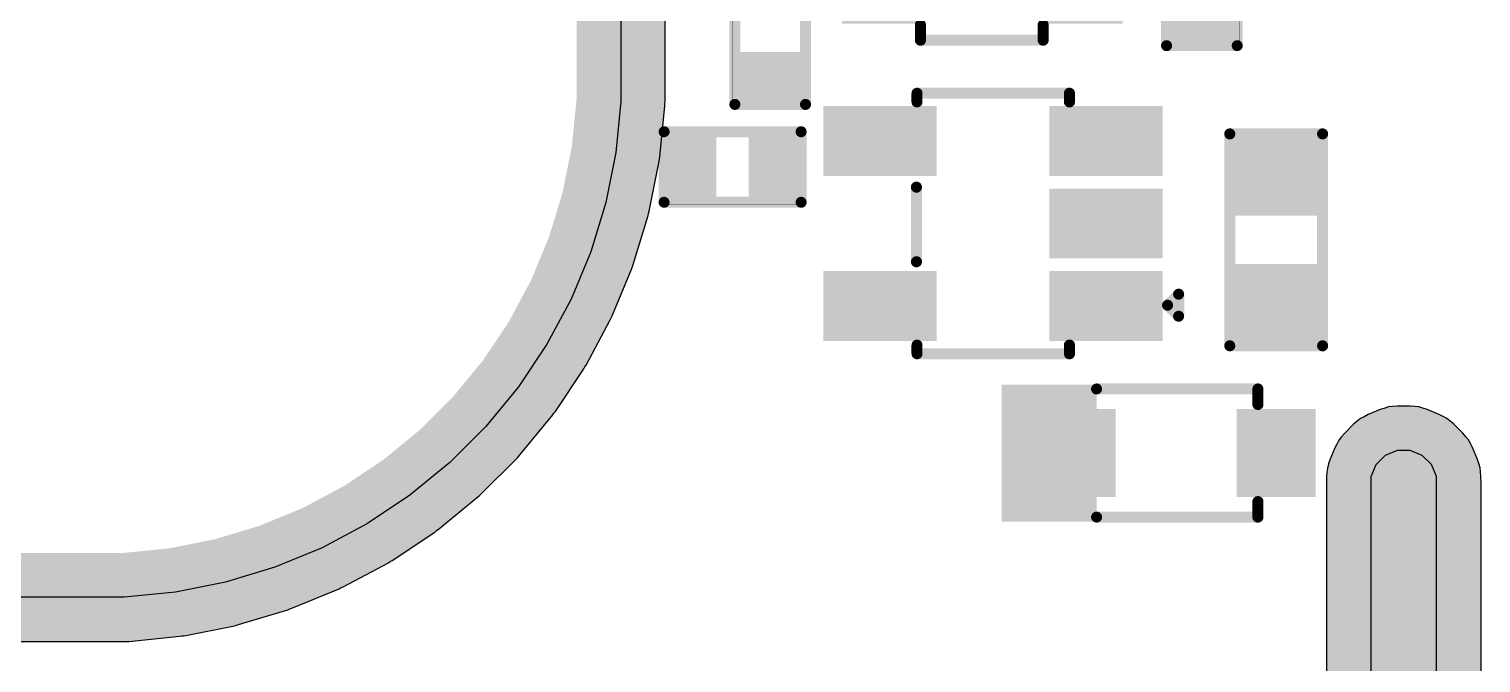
# Model space of a CAD drawing. Header units: inches. Extents: x -5 to 5450, y -4 to 5452.
# Drawn here: x 68.78 to 85.47, y 7.99 to 15.29 of the extents above; entities that cross this region are included whole.
import ezdxf

# ---------------------------------------------------------------- set-up
doc = ezdxf.new("R2010")
doc.units = ezdxf.units.IN
for name, color, linetype in [('Board_outline', 216, 'Continuous'), ('Dimensions', 6, 'Continuous'), ('Ground', 76, 'Continuous'), ('Multi-Layer', 9, 'Continuous'), ('Power', 16, 'Continuous'), ('Top Layer', 1, 'Continuous'), ('Top Overlay', 2, 'Continuous'), ('Top Paste', 8, 'Continuous'), ('Top Solder', 216, 'Continuous')]:
    doc.layers.add(name, color=color, linetype=linetype)

# ---------------------------------------------------------------- blocks, each defined once
blk = doc.blocks.new('SOT_23_5_18')
at = {"layer": 'Top Layer'}
for points in [[(-1.85, 1.25), (-0.75, 1.25), (-0.75, 0.65), (-1.85, 0.65)], [(0.75, 1.25), (1.85, 1.25), (1.85, 0.65), (0.75, 0.65)], [(-1.85, 0.3), (-0.75, 0.3), (-0.75, -0.3), (-1.85, -0.3)], [(-1.85, -0.65), (-0.75, -0.65), (-0.75, -1.25), (-1.85, -1.25)], [(0.75, -0.65), (1.85, -0.65), (1.85, -1.25), (0.75, -1.25)]]:
    blk.add_hatch(color=1, dxfattribs=at).paths.add_polyline_path(points)
at = {"layer": 'Top Paste'}
for points in [[(-1.85, 1.25), (-0.75, 1.25), (-0.75, 0.65), (-1.85, 0.65)], [(0.75, 1.25), (1.85, 1.25), (1.85, 0.65), (0.75, 0.65)], [(-1.85, 0.3), (-0.75, 0.3), (-0.75, -0.3), (-1.85, -0.3)], [(-1.85, -0.65), (-0.75, -0.65), (-0.75, -1.25), (-1.85, -1.25)], [(0.75, -0.65), (1.85, -0.65), (1.85, -1.25), (0.75, -1.25)]]:
    blk.add_hatch(color=8, dxfattribs=at).paths.add_polyline_path(points)
at = {"layer": 'Top Solder'}
for points in [[(-1.952, 1.352), (-0.648, 1.352), (-0.648, 0.548), (-1.952, 0.548)], [(0.648, 1.352), (1.952, 1.352), (1.952, 0.548), (0.648, 0.548)], [(-1.952, 0.402), (-0.648, 0.402), (-0.648, -0.402), (-1.952, -0.402)], [(-1.952, -0.548), (-0.648, -0.548), (-0.648, -1.352), (-1.952, -1.352)], [(0.648, -0.548), (1.952, -0.548), (1.952, -1.352), (0.648, -1.352)]]:
    blk.add_hatch(color=216, dxfattribs=at).paths.add_polyline_path(points)
at = {"layer": 'Top Overlay'}
for points in [[(-0.879, 1.499, 0.127, 0.127, 0), (-0.879, 1.399, 0.127, 0.127, 0)], [(0.874, 1.499, 0.127, 0.127, 0), (-0.879, 1.499, 0.127, 0.127, 0)], [(0.874, 1.499, 0.127, 0.127, 0), (0.874, 1.399, 0.127, 0.127, 0)], [(-2.134, 1.067, 0.127, 0.127, 0), (-2.134, 0.813, 0.127, 0.127, 0)], [(-2.007, 0.94, 0.127, 0.127, 0), (-2.134, 1.067, 0.127, 0.127, 0)], [(-2.007, 0.94, 0.127, 0.127, 0), (-2.134, 0.813, 0.127, 0.127, 0)], [(0.88, 0.44, 0.127, 0.127, 0), (0.88, -0.418, 0.127, 0.127, 0)], [(-0.879, -1.399, 0.127, 0.127, 0), (-0.879, -1.499, 0.127, 0.127, 0)], [(0.874, -1.499, 0.127, 0.127, 0), (-0.879, -1.499, 0.127, 0.127, 0)], [(0.874, -1.399, 0.127, 0.127, 0), (0.874, -1.499, 0.127, 0.127, 0)]]:
    blk.add_lwpolyline(points, format="xyseb", dxfattribs=at)
for points in [[(-0.911, 1.499, 0.0635, 0.0635, 1), (-0.847, 1.499, 0.0635, 0.0635, 1)], [(-0.911, 1.499, 0.0635, 0.0635, 1), (-0.847, 1.499, 0.0635, 0.0635, 1)], [(0.842, 1.499, 0.0635, 0.0635, 1), (0.905, 1.499, 0.0635, 0.0635, 1)], [(0.842, 1.499, 0.0635, 0.0635, 1), (0.905, 1.499, 0.0635, 0.0635, 1)], [(-0.911, 1.399, 0.0635, 0.0635, 1), (-0.847, 1.399, 0.0635, 0.0635, 1)], [(0.842, 1.399, 0.0635, 0.0635, 1), (0.905, 1.399, 0.0635, 0.0635, 1)], [(-2.165, 1.067, 0.0635, 0.0635, 1), (-2.102, 1.067, 0.0635, 0.0635, 1)], [(-2.165, 1.067, 0.0635, 0.0635, 1), (-2.102, 1.067, 0.0635, 0.0635, 1)], [(-2.038, 0.94, 0.0635, 0.0635, 1), (-1.975, 0.94, 0.0635, 0.0635, 1)], [(-2.038, 0.94, 0.0635, 0.0635, 1), (-1.975, 0.94, 0.0635, 0.0635, 1)], [(-2.165, 0.813, 0.0635, 0.0635, 1), (-2.102, 0.813, 0.0635, 0.0635, 1)], [(-2.165, 0.813, 0.0635, 0.0635, 1), (-2.102, 0.813, 0.0635, 0.0635, 1)], [(0.848, 0.44, 0.0635, 0.0635, 1), (0.912, 0.44, 0.0635, 0.0635, 1)], [(0.848, -0.418, 0.0635, 0.0635, 1), (0.912, -0.418, 0.0635, 0.0635, 1)], [(-0.911, -1.399, 0.0635, 0.0635, 1), (-0.847, -1.399, 0.0635, 0.0635, 1)], [(-0.911, -1.499, 0.0635, 0.0635, 1), (-0.847, -1.499, 0.0635, 0.0635, 1)], [(-0.911, -1.499, 0.0635, 0.0635, 1), (-0.847, -1.499, 0.0635, 0.0635, 1)], [(0.842, -1.399, 0.0635, 0.0635, 1), (0.905, -1.399, 0.0635, 0.0635, 1)], [(0.842, -1.499, 0.0635, 0.0635, 1), (0.905, -1.499, 0.0635, 0.0635, 1)], [(0.842, -1.499, 0.0635, 0.0635, 1), (0.905, -1.499, 0.0635, 0.0635, 1)]]:
    blk.add_lwpolyline(points, format="xyseb", close=True, dxfattribs=at)
blk = doc.blocks.new('R___0402_53')
at = {"layer": 'Top Layer'}
for points in [[(-0.699, -0.318), (-0.699, 0.318), (-0.241, 0.318), (-0.241, -0.318)], [(0.241, -0.318), (0.241, 0.318), (0.699, 0.318), (0.699, -0.318)]]:
    blk.add_hatch(color=1, dxfattribs=at).paths.add_polyline_path(points)
at = {"layer": 'Top Paste'}
for points in [[(-0.699, -0.318), (-0.699, 0.318), (-0.241, 0.318), (-0.241, -0.318)], [(0.241, -0.318), (0.241, 0.318), (0.699, 0.318), (0.699, -0.318)]]:
    blk.add_hatch(color=8, dxfattribs=at).paths.add_polyline_path(points)
at = {"layer": 'Top Solder'}
for points in [[(-0.754, -0.373), (-0.754, 0.373), (-0.186, 0.373), (-0.186, -0.373)], [(0.186, -0.373), (0.186, 0.373), (0.754, 0.373), (0.754, -0.373)]]:
    blk.add_hatch(color=216, dxfattribs=at).paths.add_polyline_path(points)
at = {"layer": 'Top Overlay'}
for points in [[(-0.787, 0.406, 0.127, 0.127, 0), (0.787, 0.406, 0.127, 0.127, 0)], [(-0.787, -0.406, 0.127, 0.127, 0), (-0.787, 0.406, 0.127, 0.127, 0)], [(0.787, -0.406, 0.127, 0.127, 0), (0.787, 0.406, 0.127, 0.127, 0)], [(-0.787, -0.406, 0.127, 0.127, 0), (0.787, -0.406, 0.127, 0.127, 0)], [(-0.813, -0.432, 0.00323, 0.00323, 0), (0.813, -0.432, 0.00323, 0.00323, 0)]]:
    blk.add_lwpolyline(points, format="xyseb", dxfattribs=at)
for points in [[(-0.819, 0.406, 0.0635, 0.0635, 1), (-0.756, 0.406, 0.0635, 0.0635, 1)], [(-0.819, 0.406, 0.0635, 0.0635, 1), (-0.756, 0.406, 0.0635, 0.0635, 1)], [(0.756, 0.406, 0.0635, 0.0635, 1), (0.819, 0.406, 0.0635, 0.0635, 1)], [(0.756, 0.406, 0.0635, 0.0635, 1), (0.819, 0.406, 0.0635, 0.0635, 1)], [(-0.819, -0.406, 0.0635, 0.0635, 1), (-0.756, -0.406, 0.0635, 0.0635, 1)], [(-0.819, -0.406, 0.0635, 0.0635, 1), (-0.756, -0.406, 0.0635, 0.0635, 1)], [(-0.814, -0.432, 0.00161, 0.00161, 1), (-0.812, -0.432, 0.00161, 0.00161, 1)], [(0.756, -0.406, 0.0635, 0.0635, 1), (0.819, -0.406, 0.0635, 0.0635, 1)], [(0.756, -0.406, 0.0635, 0.0635, 1), (0.819, -0.406, 0.0635, 0.0635, 1)], [(0.812, -0.432, 0.00161, 0.00161, 1), (0.814, -0.432, 0.00161, 0.00161, 1)]]:
    blk.add_lwpolyline(points, format="xyseb", close=True, dxfattribs=at)
blk = doc.blocks.new('R___0402_59')
at = {"layer": 'Top Layer'}
for points in [[(-0.699, -0.318), (-0.699, 0.318), (-0.241, 0.318), (-0.241, -0.318)], [(0.241, -0.318), (0.241, 0.318), (0.699, 0.318), (0.699, -0.318)]]:
    blk.add_hatch(color=1, dxfattribs=at).paths.add_polyline_path(points)
at = {"layer": 'Top Paste'}
for points in [[(-0.699, -0.318), (-0.699, 0.318), (-0.241, 0.318), (-0.241, -0.318)], [(0.241, -0.318), (0.241, 0.318), (0.699, 0.318), (0.699, -0.318)]]:
    blk.add_hatch(color=8, dxfattribs=at).paths.add_polyline_path(points)
at = {"layer": 'Top Solder'}
for points in [[(-0.754, -0.373), (-0.754, 0.373), (-0.186, 0.373), (-0.186, -0.373)], [(0.186, -0.373), (0.186, 0.373), (0.754, 0.373), (0.754, -0.373)]]:
    blk.add_hatch(color=216, dxfattribs=at).paths.add_polyline_path(points)
at = {"layer": 'Top Overlay'}
for points in [[(-0.787, 0.406, 0.127, 0.127, 0), (0.787, 0.406, 0.127, 0.127, 0)], [(-0.787, 0.406, 0.127, 0.127, 0), (-0.787, -0.406, 0.127, 0.127, 0)], [(0.787, 0.406, 0.127, 0.127, 0), (0.787, -0.406, 0.127, 0.127, 0)], [(-0.787, -0.406, 0.127, 0.127, 0), (0.787, -0.406, 0.127, 0.127, 0)], [(-0.813, -0.432, 0.00323, 0.00323, 0), (0.813, -0.432, 0.00323, 0.00323, 0)]]:
    blk.add_lwpolyline(points, format="xyseb", dxfattribs=at)
for points in [[(-0.819, 0.406, 0.0635, 0.0635, 1), (-0.756, 0.406, 0.0635, 0.0635, 1)], [(-0.819, 0.406, 0.0635, 0.0635, 1), (-0.756, 0.406, 0.0635, 0.0635, 1)], [(0.756, 0.406, 0.0635, 0.0635, 1), (0.819, 0.406, 0.0635, 0.0635, 1)], [(0.756, 0.406, 0.0635, 0.0635, 1), (0.819, 0.406, 0.0635, 0.0635, 1)], [(-0.819, -0.406, 0.0635, 0.0635, 1), (-0.756, -0.406, 0.0635, 0.0635, 1)], [(-0.819, -0.406, 0.0635, 0.0635, 1), (-0.756, -0.406, 0.0635, 0.0635, 1)], [(-0.814, -0.432, 0.00161, 0.00161, 1), (-0.812, -0.432, 0.00161, 0.00161, 1)], [(0.756, -0.406, 0.0635, 0.0635, 1), (0.819, -0.406, 0.0635, 0.0635, 1)], [(0.756, -0.406, 0.0635, 0.0635, 1), (0.819, -0.406, 0.0635, 0.0635, 1)], [(0.812, -0.432, 0.00161, 0.00161, 1), (0.814, -0.432, 0.00161, 0.00161, 1)]]:
    blk.add_lwpolyline(points, format="xyseb", close=True, dxfattribs=at)
blk = doc.blocks.new('R___0603_60')
at = {"layer": 'Top Layer'}
for points in [[(-0.381, 0.4445), (-0.381, -0.4445), (-1.143, -0.4445), (-1.143, 0.4445)], [(1.143, 0.4445), (1.143, -0.4445), (0.381, -0.4445), (0.381, 0.4445)]]:
    blk.add_hatch(color=1, dxfattribs=at).paths.add_polyline_path(points)
at = {"layer": 'Top Paste'}
for points in [[(-0.381, 0.4445), (-0.381, -0.4445), (-1.143, -0.4445), (-1.143, 0.4445)], [(1.143, 0.4445), (1.143, -0.4445), (0.381, -0.4445), (0.381, 0.4445)]]:
    blk.add_hatch(color=8, dxfattribs=at).paths.add_polyline_path(points)
at = {"layer": 'Top Solder'}
for points in [[(-0.2794, 0.5461), (-0.2794, -0.5461), (-1.2446, -0.5461), (-1.2446, 0.5461)], [(1.2446, 0.5461), (1.2446, -0.5461), (0.2794, -0.5461), (0.2794, 0.5461)]]:
    blk.add_hatch(color=216, dxfattribs=at).paths.add_polyline_path(points)
at = {"layer": 'Top Overlay'}
for points in [[(-1.2192, -0.5334, 0.127, 0.127, 0), (-1.2192, 0.5334, 0.127, 0.127, 0)], [(1.2192, 0.5334, 0.127, 0.127, 0), (-1.2192, 0.5334, 0.127, 0.127, 0)], [(1.2192, -0.5334, 0.127, 0.127, 0), (1.2192, 0.5334, 0.127, 0.127, 0)], [(1.2192, -0.5334, 0.127, 0.127, 0), (-1.2192, -0.5334, 0.127, 0.127, 0)]]:
    blk.add_lwpolyline(points, format="xyseb", dxfattribs=at)
for points in [[(-1.25095, 0.5334, 0.0635, 0.0635, 1), (-1.18745, 0.5334, 0.0635, 0.0635, 1)], [(-1.25095, 0.5334, 0.0635, 0.0635, 1), (-1.18745, 0.5334, 0.0635, 0.0635, 1)], [(1.18745, 0.5334, 0.0635, 0.0635, 1), (1.25095, 0.5334, 0.0635, 0.0635, 1)], [(1.18745, 0.5334, 0.0635, 0.0635, 1), (1.25095, 0.5334, 0.0635, 0.0635, 1)], [(-1.25095, -0.5334, 0.0635, 0.0635, 1), (-1.18745, -0.5334, 0.0635, 0.0635, 1)], [(-1.25095, -0.5334, 0.0635, 0.0635, 1), (-1.18745, -0.5334, 0.0635, 0.0635, 1)], [(1.18745, -0.5334, 0.0635, 0.0635, 1), (1.25095, -0.5334, 0.0635, 0.0635, 1)], [(1.18745, -0.5334, 0.0635, 0.0635, 1), (1.25095, -0.5334, 0.0635, 0.0635, 1)]]:
    blk.add_lwpolyline(points, format="xyseb", close=True, dxfattribs=at)
blk = doc.blocks.new('R___0402_63')
at = {"layer": 'Top Layer'}
for points in [[(-0.699, -0.318), (-0.699, 0.317), (-0.241, 0.317), (-0.241, -0.318)], [(0.241, -0.318), (0.241, 0.317), (0.699, 0.317), (0.699, -0.318)]]:
    blk.add_hatch(color=1, dxfattribs=at).paths.add_polyline_path(points)
at = {"layer": 'Top Paste'}
for points in [[(-0.699, -0.318), (-0.699, 0.317), (-0.241, 0.317), (-0.241, -0.318)], [(0.241, -0.318), (0.241, 0.317), (0.699, 0.317), (0.699, -0.318)]]:
    blk.add_hatch(color=8, dxfattribs=at).paths.add_polyline_path(points)
at = {"layer": 'Top Solder'}
for points in [[(-0.754, -0.373), (-0.754, 0.373), (-0.186, 0.373), (-0.186, -0.373)], [(0.186, -0.373), (0.186, 0.373), (0.754, 0.373), (0.754, -0.373)]]:
    blk.add_hatch(color=216, dxfattribs=at).paths.add_polyline_path(points)
at = {"layer": 'Top Overlay'}
for points in [[(0.787, 0.406, 0.127, 0.127, 0), (-0.787, 0.406, 0.127, 0.127, 0)], [(-0.787, -0.406, 0.127, 0.127, 0), (-0.787, 0.406, 0.127, 0.127, 0)], [(0.787, -0.406, 0.127, 0.127, 0), (0.787, 0.406, 0.127, 0.127, 0)], [(0.787, -0.406, 0.127, 0.127, 0), (-0.787, -0.406, 0.127, 0.127, 0)], [(0.813, -0.432, 0.00323, 0.00323, 0), (-0.813, -0.432, 0.00323, 0.00323, 0)]]:
    blk.add_lwpolyline(points, format="xyseb", dxfattribs=at)
for points in [[(-0.819, 0.406, 0.0635, 0.0635, 1), (-0.756, 0.406, 0.0635, 0.0635, 1)], [(-0.819, 0.406, 0.0635, 0.0635, 1), (-0.756, 0.406, 0.0635, 0.0635, 1)], [(0.756, 0.406, 0.0635, 0.0635, 1), (0.819, 0.406, 0.0635, 0.0635, 1)], [(0.756, 0.406, 0.0635, 0.0635, 1), (0.819, 0.406, 0.0635, 0.0635, 1)], [(-0.819, -0.406, 0.0635, 0.0635, 1), (-0.756, -0.406, 0.0635, 0.0635, 1)], [(-0.819, -0.406, 0.0635, 0.0635, 1), (-0.756, -0.406, 0.0635, 0.0635, 1)], [(-0.814, -0.432, 0.00161, 0.00161, 1), (-0.812, -0.432, 0.00161, 0.00161, 1)], [(0.756, -0.406, 0.0635, 0.0635, 1), (0.819, -0.406, 0.0635, 0.0635, 1)], [(0.756, -0.406, 0.0635, 0.0635, 1), (0.819, -0.406, 0.0635, 0.0635, 1)], [(0.812, -0.432, 0.00161, 0.00161, 1), (0.814, -0.432, 0.00161, 0.00161, 1)]]:
    blk.add_lwpolyline(points, format="xyseb", close=True, dxfattribs=at)
blk = doc.blocks.new('6_TSOP__99')
at = {"layer": 'Top Layer'}
for points in [[(-0.813, 1.255), (-0.813, 0.747), (-1.512, 0.747), (-1.512, 1.255)], [(1.512, 1.255), (1.512, 0.747), (0.813, 0.747), (0.813, 1.255)], [(-0.813, 0.254), (-0.813, -0.254), (-1.512, -0.254), (-1.512, 0.254)], [(1.512, 0.254), (1.512, -0.254), (0.813, -0.254), (0.813, 0.254)], [(-0.813, -0.747), (-0.813, -1.255), (-1.512, -1.255), (-1.512, -0.747)], [(1.512, -0.747), (1.512, -1.255), (0.813, -1.255), (0.813, -0.747)]]:
    blk.add_hatch(color=1, dxfattribs=at).paths.add_polyline_path(points)
at = {"layer": 'Top Paste'}
for points in [[(-0.813, 1.255), (-0.813, 0.747), (-1.512, 0.747), (-1.512, 1.255)], [(1.512, 1.255), (1.512, 0.747), (0.813, 0.747), (0.813, 1.255)], [(-0.813, 0.254), (-0.813, -0.254), (-1.512, -0.254), (-1.512, 0.254)], [(1.512, 0.254), (1.512, -0.254), (0.813, -0.254), (0.813, 0.254)], [(-0.813, -0.747), (-0.813, -1.255), (-1.512, -1.255), (-1.512, -0.747)], [(1.512, -0.747), (1.512, -1.255), (0.813, -1.255), (0.813, -0.747)]]:
    blk.add_hatch(color=8, dxfattribs=at).paths.add_polyline_path(points)
at = {"layer": 'Top Solder'}
for points in [[(-0.711, 1.357), (-0.711, 0.645), (-1.614, 0.645), (-1.614, 1.357)], [(1.614, 1.357), (1.614, 0.645), (0.711, 0.645), (0.711, 1.357)], [(-0.711, 0.356), (-0.711, -0.356), (-1.614, -0.356), (-1.614, 0.356)], [(1.614, 0.356), (1.614, -0.356), (0.711, -0.356), (0.711, 0.356)], [(-0.711, -0.645), (-0.711, -1.357), (-1.614, -1.357), (-1.614, -0.645)], [(1.614, -0.645), (1.614, -1.357), (0.711, -1.357), (0.711, -0.645)]]:
    blk.add_hatch(color=216, dxfattribs=at).paths.add_polyline_path(points)
at = {"layer": 'Top Overlay'}
for points in [[(0.711, 1.549, 0.127, 0.127, 0), (-0.7, 1.549, 0.127, 0.127, 0)], [(-0.7, 1.549, 0.127, 0.127, 0), (-0.7, 1.372, 0.127, 0.127, 0)], [(0.711, 1.549, 0.127, 0.127, 0), (0.711, 1.372, 0.127, 0.127, 0)], [(-1.803, 1.143, 0.127, 0.127, 0), (-1.803, 0.889, 0.127, 0.127, 0)], [(-1.676, 1.016, 0.127, 0.127, 0), (-1.803, 1.143, 0.127, 0.127, 0)], [(-1.676, 1.016, 0.127, 0.127, 0), (-1.803, 0.889, 0.127, 0.127, 0)], [(-0.7, -1.372, 0.127, 0.127, 0), (-0.7, -1.549, 0.127, 0.127, 0)], [(0.711, -1.372, 0.127, 0.127, 0), (0.711, -1.549, 0.127, 0.127, 0)], [(0.711, -1.549, 0.127, 0.127, 0), (-0.7, -1.549, 0.127, 0.127, 0)]]:
    blk.add_lwpolyline(points, format="xyseb", dxfattribs=at)
for points in [[(-0.731, 1.549, 0.0635, 0.0635, 1), (-0.668, 1.549, 0.0635, 0.0635, 1)], [(-0.731, 1.549, 0.0635, 0.0635, 1), (-0.668, 1.549, 0.0635, 0.0635, 1)], [(0.679, 1.549, 0.0635, 0.0635, 1), (0.743, 1.549, 0.0635, 0.0635, 1)], [(0.679, 1.549, 0.0635, 0.0635, 1), (0.743, 1.549, 0.0635, 0.0635, 1)], [(-0.731, 1.372, 0.0635, 0.0635, 1), (-0.668, 1.372, 0.0635, 0.0635, 1)], [(0.679, 1.372, 0.0635, 0.0635, 1), (0.743, 1.372, 0.0635, 0.0635, 1)], [(-1.835, 1.143, 0.0635, 0.0635, 1), (-1.772, 1.143, 0.0635, 0.0635, 1)], [(-1.835, 1.143, 0.0635, 0.0635, 1), (-1.772, 1.143, 0.0635, 0.0635, 1)], [(-1.708, 1.016, 0.0635, 0.0635, 1), (-1.645, 1.016, 0.0635, 0.0635, 1)], [(-1.708, 1.016, 0.0635, 0.0635, 1), (-1.645, 1.016, 0.0635, 0.0635, 1)], [(-1.835, 0.889, 0.0635, 0.0635, 1), (-1.772, 0.889, 0.0635, 0.0635, 1)], [(-1.835, 0.889, 0.0635, 0.0635, 1), (-1.772, 0.889, 0.0635, 0.0635, 1)], [(-0.731, -1.372, 0.0635, 0.0635, 1), (-0.668, -1.372, 0.0635, 0.0635, 1)], [(0.679, -1.372, 0.0635, 0.0635, 1), (0.743, -1.372, 0.0635, 0.0635, 1)], [(-0.731, -1.549, 0.0635, 0.0635, 1), (-0.668, -1.549, 0.0635, 0.0635, 1)], [(-0.731, -1.549, 0.0635, 0.0635, 1), (-0.668, -1.549, 0.0635, 0.0635, 1)], [(0.679, -1.549, 0.0635, 0.0635, 1), (0.743, -1.549, 0.0635, 0.0635, 1)], [(0.679, -1.549, 0.0635, 0.0635, 1), (0.743, -1.549, 0.0635, 0.0635, 1)]]:
    blk.add_lwpolyline(points, format="xyseb", close=True, dxfattribs=at)
blk = doc.blocks.new('SOD_323_165')
at = {"layer": 'Top Layer'}
for points in [[(-0.75, -0.45), (-1.55, -0.45), (-1.55, 0.45), (-0.75, 0.45)], [(1.55, -0.45), (0.75, -0.45), (0.75, 0.45), (1.55, 0.45)]]:
    blk.add_hatch(color=1, dxfattribs=at).paths.add_polyline_path(points)
at = {"layer": 'Top Overlay'}
for points in [[(-2.007, 0.482), (-0.914, 0.482), (-0.914, 0.787), (-2.007, 0.787)], [(-2.007, -0.508), (-1.575, -0.508), (-1.575, 0.508), (-2.007, 0.508)], [(-2.007, -0.788), (-0.914, -0.788), (-0.914, -0.483), (-2.007, -0.483)]]:
    blk.add_hatch(color=2, dxfattribs=at).paths.add_polyline_path(points)
at = {"layer": 'Top Paste'}
for points in [[(-0.75, -0.45), (-1.55, -0.45), (-1.55, 0.45), (-0.75, 0.45)], [(1.55, -0.45), (0.75, -0.45), (0.75, 0.45), (1.55, 0.45)]]:
    blk.add_hatch(color=8, dxfattribs=at).paths.add_polyline_path(points)
at = {"layer": 'Top Solder'}
for points in [[(-0.695, -0.505), (-1.605, -0.505), (-1.605, 0.505), (-0.695, 0.505)], [(1.605, -0.505), (0.695, -0.505), (0.695, 0.505), (1.605, 0.505)]]:
    blk.add_hatch(color=216, dxfattribs=at).paths.add_polyline_path(points)
at = {"layer": 'Top Overlay'}
for points in [[(-0.914, 0.737, 0.127, 0.127, 0), (0.94, 0.737, 0.127, 0.127, 0)], [(0.94, 0.559, 0.127, 0.127, 0), (0.94, 0.737, 0.127, 0.127, 0)], [(0.94, -0.737, 0.127, 0.127, 0), (0.94, -0.559, 0.127, 0.127, 0)], [(-0.914, -0.737, 0.127, 0.127, 0), (0.94, -0.737, 0.127, 0.127, 0)]]:
    blk.add_lwpolyline(points, format="xyseb", dxfattribs=at)
for points in [[(-0.946, 0.737, 0.0635, 0.0635, 1), (-0.883, 0.737, 0.0635, 0.0635, 1)], [(0.908, 0.737, 0.0635, 0.0635, 1), (0.972, 0.737, 0.0635, 0.0635, 1)], [(0.908, 0.737, 0.0635, 0.0635, 1), (0.972, 0.737, 0.0635, 0.0635, 1)], [(0.908, 0.559, 0.0635, 0.0635, 1), (0.972, 0.559, 0.0635, 0.0635, 1)], [(0.908, -0.559, 0.0635, 0.0635, 1), (0.972, -0.559, 0.0635, 0.0635, 1)], [(-0.946, -0.737, 0.0635, 0.0635, 1), (-0.883, -0.737, 0.0635, 0.0635, 1)], [(0.908, -0.737, 0.0635, 0.0635, 1), (0.972, -0.737, 0.0635, 0.0635, 1)], [(0.908, -0.737, 0.0635, 0.0635, 1), (0.972, -0.737, 0.0635, 0.0635, 1)]]:
    blk.add_lwpolyline(points, format="xyseb", close=True, dxfattribs=at)

msp = doc.modelspace()

# ---------------------------------------------------------------- linework, layer by layer
at = {"layer": 'Board_outline'}
for points in [[(75.58, 14.749, 0.254, 0.254, 0), (75.58, 25.726, 0.254, 0.254, 0)], [(75.58, 14.749, 0.254, 0.254, -0.414214), (69.58, 8.749, 0.254, 0.254, 0)], [(84.33, 10.06, 0.254, 0.254, -1), (84.83, 10.06, 0.254, 0.254, 0)], [(84.33, 5.06, 0.254, 0.254, 0), (84.33, 10.06, 0.254, 0.254, 0)], [(84.33, 6.7, 0.254, 0.254, 0), (84.33, 10.06, 0.254, 0.254, 0)], [(84.83, 5.06, 0.254, 0.254, 0), (84.83, 10.06, 0.254, 0.254, 0)], [(58.603, 8.749, 0.254, 0.254, 0), (69.58, 8.749, 0.254, 0.254, 0)]]:
    msp.add_lwpolyline(points, format="xyseb", dxfattribs=at)
for points in [[(75.516, 14.749, 0.127, 0.127, 1), (75.643, 14.749, 0.127, 0.127, 1)], [(75.516, 14.749, 0.127, 0.127, 1), (75.643, 14.749, 0.127, 0.127, 1)], [(84.266, 10.06, 0.127, 0.127, 1), (84.393, 10.06, 0.127, 0.127, 1)], [(84.266, 10.06, 0.127, 0.127, 1), (84.393, 10.06, 0.127, 0.127, 1)], [(84.266, 10.06, 0.127, 0.127, 1), (84.393, 10.06, 0.127, 0.127, 1)], [(84.766, 10.06, 0.127, 0.127, 1), (84.893, 10.06, 0.127, 0.127, 1)], [(84.766, 10.06, 0.127, 0.127, 1), (84.893, 10.06, 0.127, 0.127, 1)], [(69.516, 8.749, 0.127, 0.127, 1), (69.643, 8.749, 0.127, 0.127, 1)], [(69.516, 8.749, 0.127, 0.127, 1), (69.643, 8.749, 0.127, 0.127, 1)]]:
    msp.add_lwpolyline(points, format="xyseb", close=True, dxfattribs=at)
at = {"layer": 'Dimensions'}
for p, q in [((75.58, 25.726), (75.58, 14.749)), ((75.58, 14.749), (75.58, 14.454)), ((75.58, 14.454), (75.522, 13.867)), ((75.522, 13.867), (75.407, 13.289)), ((75.407, 13.289), (75.236, 12.725)), ((75.236, 12.725), (75.01, 12.18)), ((75.01, 12.18), (74.732, 11.66)), ((74.732, 11.66), (74.405, 11.17)), ((74.405, 11.17), (74.031, 10.715)), ((74.031, 10.715), (73.614, 10.298)), ((73.614, 10.298), (73.158, 9.924)), ((73.158, 9.924), (72.668, 9.596)), ((72.668, 9.596), (72.148, 9.318)), ((72.148, 9.318), (71.603, 9.093)), ((71.603, 9.093), (71.039, 8.922)), ((71.039, 8.922), (70.461, 8.807)), ((69.58, 8.749), (58.603, 8.749)), ((69.874, 8.749), (69.58, 8.749)), ((69.58, 8.749), (69.58, 8.749)), ((70.461, 8.807), (69.874, 8.749))]:
    msp.add_line(p, q, dxfattribs=at)
at = {"layer": 'Ground'}
for p, q in [((76.09, 14.749), (76.09, 25.726)), ((76.09, 14.454), (76.09, 14.749)), ((76.03, 13.817), (76.088, 14.404)), ((76.088, 14.429), (76.09, 14.454)), ((76.088, 14.404), (76.088, 14.429)), ((75.908, 13.19), (76.023, 13.768)), ((76.023, 13.768), (76.025, 13.793)), ((76.025, 13.793), (76.03, 13.817)), ((75.9, 13.166), (75.908, 13.19)), ((75.724, 12.577), (75.895, 13.141)), ((75.895, 13.141), (75.9, 13.166)), ((75.482, 11.985), (75.707, 12.53)), ((75.707, 12.53), (75.715, 12.554)), ((75.715, 12.554), (75.724, 12.577)), ((75.182, 11.42), (75.46, 11.94)), ((75.46, 11.94), (75.47, 11.963)), ((75.47, 11.963), (75.482, 11.985)), ((74.829, 10.887), (75.157, 11.377)), ((75.157, 11.377), (75.169, 11.399)), ((75.169, 11.399), (75.182, 11.42)), ((74.799, 10.846), (74.813, 10.867)), ((74.813, 10.867), (74.829, 10.887)), ((84.17, 10.851), (84.124, 10.826)), ((84.308, 10.909), (84.17, 10.851)), ((84.352, 10.922), (84.308, 10.909)), ((84.308, 10.909), (84.308, 10.909)), ((84.308, 10.909), (84.308, 10.909)), ((84.308, 10.909), (84.308, 10.909)), ((84.404, 10.938), (84.352, 10.922)), ((84.452, 10.943), (84.404, 10.938)), ((84.404, 10.938), (84.404, 10.938)), ((84.404, 10.938), (84.404, 10.938)), ((84.504, 10.948), (84.452, 10.943)), ((84.654, 10.948), (84.504, 10.948)), ((84.708, 10.943), (84.654, 10.948)), ((84.753, 10.938), (84.708, 10.943)), ((84.8, 10.924), (84.753, 10.938)), ((84.753, 10.938), (84.753, 10.938)), ((84.753, 10.938), (84.753, 10.938)), ((84.849, 10.909), (84.8, 10.924)), ((84.987, 10.852), (84.849, 10.909)), ((85.033, 10.828), (84.987, 10.852)), ((74.425, 10.391), (74.799, 10.846)), ((84.004, 10.741), (83.898, 10.634)), ((84.045, 10.773), (84.004, 10.741)), ((84.082, 10.804), (84.045, 10.773)), ((84.124, 10.826), (84.082, 10.804)), ((84.082, 10.804), (84.082, 10.804)), ((84.082, 10.804), (84.082, 10.804)), ((85.076, 10.805), (85.033, 10.828)), ((85.113, 10.775), (85.076, 10.805)), ((85.076, 10.805), (85.076, 10.805)), ((85.076, 10.805), (85.076, 10.805)), ((85.153, 10.742), (85.113, 10.775)), ((85.259, 10.636), (85.153, 10.742)), ((83.835, 10.557), (83.81, 10.51)), ((83.865, 10.593), (83.835, 10.557)), ((83.835, 10.557), (83.835, 10.557)), ((83.835, 10.557), (83.835, 10.557)), ((83.898, 10.634), (83.865, 10.593)), ((85.293, 10.596), (85.259, 10.636)), ((85.323, 10.559), (85.293, 10.596)), ((85.346, 10.516), (85.323, 10.559)), ((85.323, 10.559), (85.323, 10.559)), ((85.323, 10.559), (85.323, 10.559)), ((85.37, 10.471), (85.346, 10.516)), ((73.975, 9.937), (74.392, 10.354)), ((74.392, 10.354), (74.408, 10.373)), ((74.408, 10.373), (74.425, 10.391)), ((83.788, 10.469), (83.731, 10.33)), ((83.81, 10.51), (83.788, 10.469)), ((83.788, 10.469), (83.788, 10.469)), ((83.788, 10.469), (83.788, 10.469)), ((83.788, 10.469), (83.788, 10.469)), ((85.428, 10.333), (85.37, 10.471)), ((83.697, 10.187), (83.692, 10.135)), ((83.702, 10.234), (83.697, 10.187)), ((83.717, 10.285), (83.702, 10.235)), ((83.702, 10.235), (83.702, 10.235)), ((83.702, 10.235), (83.702, 10.234)), ((83.731, 10.33), (83.717, 10.285)), ((83.731, 10.33), (83.731, 10.33)), ((83.731, 10.33), (83.731, 10.33)), ((83.731, 10.33), (83.731, 10.33)), ((85.428, 10.332), (85.428, 10.333)), ((85.428, 10.333), (85.428, 10.333)), ((85.428, 10.333), (85.428, 10.333)), ((85.442, 10.287), (85.428, 10.332)), ((85.457, 10.237), (85.442, 10.287)), ((85.462, 10.19), (85.457, 10.237)), ((85.457, 10.237), (85.457, 10.237)), ((85.457, 10.237), (85.457, 10.237)), ((85.467, 10.137), (85.462, 10.19)), ((83.692, 10.135), (83.692, 10.06)), ((83.692, 10.06), (83.692, 5.06)), ((85.468, 10.063), (85.467, 10.137)), ((85.467, 10.061), (85.468, 10.062)), ((85.468, 10.06), (85.467, 10.061)), ((85.468, 10.062), (85.468, 10.063)), ((85.468, 10.063), (85.468, 10.063)), ((85.468, 10.063), (85.468, 10.063)), ((85.468, 5.06), (85.468, 10.06)), ((73.482, 9.529), (73.938, 9.903)), ((73.938, 9.903), (73.955, 9.921)), ((73.955, 9.921), (73.975, 9.937)), ((73.442, 9.499), (73.461, 9.515)), ((73.461, 9.515), (73.482, 9.529)), ((72.952, 9.172), (73.442, 9.499)), ((72.389, 8.868), (72.909, 9.146)), ((72.909, 9.146), (72.93, 9.16)), ((72.93, 9.16), (72.952, 9.172)), ((71.799, 8.621), (72.343, 8.847)), ((72.343, 8.847), (72.366, 8.859)), ((72.366, 8.859), (72.389, 8.868)), ((71.188, 8.433), (71.752, 8.604)), ((71.752, 8.604), (71.775, 8.614)), ((71.775, 8.614), (71.799, 8.621)), ((70.561, 8.306), (71.139, 8.421)), ((71.139, 8.421), (71.163, 8.428)), ((71.163, 8.428), (71.188, 8.433)), ((58.308, 8.238), (69.874, 8.238)), ((69.874, 8.238), (69.899, 8.241)), ((69.899, 8.241), (69.925, 8.241)), ((69.925, 8.241), (70.511, 8.299)), ((70.511, 8.299), (70.536, 8.303)), ((70.536, 8.303), (70.561, 8.306))]:
    msp.add_line(p, q, dxfattribs=at)
for points in [[(75.58, 14.749, 1.016, 1.016, 0), (75.58, 25.726, 1.016, 1.016, 0)], [(75.58, 14.749, 1.016, 1.016, 0), (75.58, 14.454, 1.016, 1.016, 0)], [(75.522, 13.867, 1.016, 1.016, 0), (75.58, 14.454, 1.016, 1.016, 0)], [(75.407, 13.289, 1.016, 1.016, 0), (75.522, 13.867, 1.016, 1.016, 0)], [(75.236, 12.725, 1.016, 1.016, 0), (75.407, 13.289, 1.016, 1.016, 0)], [(75.01, 12.18, 1.016, 1.016, 0), (75.236, 12.725, 1.016, 1.016, 0)], [(74.732, 11.66, 1.016, 1.016, 0), (75.01, 12.18, 1.016, 1.016, 0)], [(74.405, 11.17, 1.016, 1.016, 0), (74.732, 11.66, 1.016, 1.016, 0)], [(74.031, 10.715, 1.016, 1.016, 0), (74.405, 11.17, 1.016, 1.016, 0)], [(73.614, 10.298, 1.016, 1.016, 0), (74.031, 10.715, 1.016, 1.016, 0)], [(84.26, 10.274, 1.016, 1.016, 0), (84.366, 10.38, 1.016, 1.016, 0)], [(84.366, 10.38, 1.016, 1.016, 0), (84.504, 10.437, 1.016, 1.016, 0)], [(84.504, 10.437, 1.016, 1.016, 0), (84.654, 10.438, 1.016, 1.016, 0)], [(84.654, 10.438, 1.016, 1.016, 0), (84.793, 10.38, 1.016, 1.016, 0)], [(84.793, 10.38, 1.016, 1.016, 0), (84.899, 10.275, 1.016, 1.016, 0)], [(73.158, 9.924, 1.016, 1.016, 0), (73.614, 10.298, 1.016, 1.016, 0)], [(84.202, 10.135, 1.016, 1.016, 0), (84.26, 10.274, 1.016, 1.016, 0)], [(84.899, 10.275, 1.016, 1.016, 0), (84.957, 10.136, 1.016, 1.016, 0)], [(84.202, 10.06, 1.016, 1.016, 0), (84.202, 10.135, 1.016, 1.016, 0)], [(84.202, 5.06, 1.016, 1.016, 0), (84.202, 10.06, 1.016, 1.016, 0)], [(84.957, 10.136, 1.016, 1.016, 0), (84.957, 10.061, 1.016, 1.016, 0)], [(84.957, 10.061, 1.016, 1.016, 0), (84.957, 10.06, 1.016, 1.016, 0)], [(84.957, 5.06, 1.016, 1.016, 0), (84.957, 10.06, 1.016, 1.016, 0)], [(72.668, 9.596, 1.016, 1.016, 0), (73.158, 9.924, 1.016, 1.016, 0)], [(72.148, 9.318, 1.016, 1.016, 0), (72.668, 9.596, 1.016, 1.016, 0)], [(71.603, 9.093, 1.016, 1.016, 0), (72.148, 9.318, 1.016, 1.016, 0)], [(71.039, 8.922, 1.016, 1.016, 0), (71.603, 9.093, 1.016, 1.016, 0)], [(70.461, 8.807, 1.016, 1.016, 0), (71.039, 8.922, 1.016, 1.016, 0)], [(58.308, 8.749, 1.016, 1.016, 0), (69.874, 8.749, 1.016, 1.016, 0)], [(69.874, 8.749, 1.016, 1.016, 0), (70.461, 8.807, 1.016, 1.016, 0)]]:
    msp.add_lwpolyline(points, format="xyseb", dxfattribs=at)
for points in [[(75.326, 14.749, 0.508, 0.508, 1), (75.834, 14.749, 0.508, 0.508, 1)], [(75.326, 14.749, 0.508, 0.508, 1), (75.834, 14.749, 0.508, 0.508, 1)], [(75.326, 14.454, 0.508, 0.508, 1), (75.834, 14.454, 0.508, 0.508, 1)], [(75.326, 14.454, 0.508, 0.508, 1), (75.834, 14.454, 0.508, 0.508, 1)], [(75.268, 13.867, 0.508, 0.508, 1), (75.776, 13.867, 0.508, 0.508, 1)], [(75.268, 13.867, 0.508, 0.508, 1), (75.776, 13.867, 0.508, 0.508, 1)], [(75.153, 13.289, 0.508, 0.508, 1), (75.661, 13.289, 0.508, 0.508, 1)], [(75.153, 13.289, 0.508, 0.508, 1), (75.661, 13.289, 0.508, 0.508, 1)], [(74.982, 12.725, 0.508, 0.508, 1), (75.49, 12.725, 0.508, 0.508, 1)], [(74.982, 12.725, 0.508, 0.508, 1), (75.49, 12.725, 0.508, 0.508, 1)], [(74.756, 12.18, 0.508, 0.508, 1), (75.264, 12.18, 0.508, 0.508, 1)], [(74.756, 12.18, 0.508, 0.508, 1), (75.264, 12.18, 0.508, 0.508, 1)], [(74.478, 11.66, 0.508, 0.508, 1), (74.986, 11.66, 0.508, 0.508, 1)], [(74.478, 11.66, 0.508, 0.508, 1), (74.986, 11.66, 0.508, 0.508, 1)], [(74.151, 11.17, 0.508, 0.508, 1), (74.659, 11.17, 0.508, 0.508, 1)], [(74.151, 11.17, 0.508, 0.508, 1), (74.659, 11.17, 0.508, 0.508, 1)], [(73.777, 10.715, 0.508, 0.508, 1), (74.285, 10.715, 0.508, 0.508, 1)], [(73.777, 10.715, 0.508, 0.508, 1), (74.285, 10.715, 0.508, 0.508, 1)], [(84.112, 10.38, 0.508, 0.508, 1), (84.62, 10.38, 0.508, 0.508, 1)], [(84.112, 10.38, 0.508, 0.508, 1), (84.62, 10.38, 0.508, 0.508, 1)], [(84.25, 10.437, 0.508, 0.508, 1), (84.758, 10.437, 0.508, 0.508, 1)], [(84.25, 10.437, 0.508, 0.508, 1), (84.758, 10.437, 0.508, 0.508, 1)], [(84.4, 10.438, 0.508, 0.508, 1), (84.908, 10.438, 0.508, 0.508, 1)], [(84.4, 10.438, 0.508, 0.508, 1), (84.908, 10.438, 0.508, 0.508, 1)], [(84.539, 10.38, 0.508, 0.508, 1), (85.047, 10.38, 0.508, 0.508, 1)], [(84.539, 10.38, 0.508, 0.508, 1), (85.047, 10.38, 0.508, 0.508, 1)], [(73.36, 10.298, 0.508, 0.508, 1), (73.868, 10.298, 0.508, 0.508, 1)], [(73.36, 10.298, 0.508, 0.508, 1), (73.868, 10.298, 0.508, 0.508, 1)], [(84.006, 10.274, 0.508, 0.508, 1), (84.514, 10.274, 0.508, 0.508, 1)], [(84.006, 10.274, 0.508, 0.508, 1), (84.514, 10.274, 0.508, 0.508, 1)], [(84.645, 10.275, 0.508, 0.508, 1), (85.153, 10.275, 0.508, 0.508, 1)], [(84.645, 10.275, 0.508, 0.508, 1), (85.153, 10.275, 0.508, 0.508, 1)], [(83.948, 10.135, 0.508, 0.508, 1), (84.456, 10.135, 0.508, 0.508, 1)], [(83.948, 10.135, 0.508, 0.508, 1), (84.456, 10.135, 0.508, 0.508, 1)], [(83.948, 10.06, 0.508, 0.508, 1), (84.456, 10.06, 0.508, 0.508, 1)], [(83.948, 10.06, 0.508, 0.508, 1), (84.456, 10.06, 0.508, 0.508, 1)], [(84.703, 10.136, 0.508, 0.508, 1), (85.211, 10.136, 0.508, 0.508, 1)], [(84.703, 10.136, 0.508, 0.508, 1), (85.211, 10.136, 0.508, 0.508, 1)], [(84.703, 10.061, 0.508, 0.508, 1), (85.211, 10.061, 0.508, 0.508, 1)], [(84.703, 10.061, 0.508, 0.508, 1), (85.211, 10.061, 0.508, 0.508, 1)], [(84.703, 10.06, 0.508, 0.508, 1), (85.211, 10.06, 0.508, 0.508, 1)], [(84.703, 10.06, 0.508, 0.508, 1), (85.211, 10.06, 0.508, 0.508, 1)], [(72.904, 9.924, 0.508, 0.508, 1), (73.412, 9.924, 0.508, 0.508, 1)], [(72.904, 9.924, 0.508, 0.508, 1), (73.412, 9.924, 0.508, 0.508, 1)], [(72.414, 9.596, 0.508, 0.508, 1), (72.922, 9.596, 0.508, 0.508, 1)], [(72.414, 9.596, 0.508, 0.508, 1), (72.922, 9.596, 0.508, 0.508, 1)], [(71.894, 9.318, 0.508, 0.508, 1), (72.402, 9.318, 0.508, 0.508, 1)], [(71.894, 9.318, 0.508, 0.508, 1), (72.402, 9.318, 0.508, 0.508, 1)], [(71.349, 9.093, 0.508, 0.508, 1), (71.857, 9.093, 0.508, 0.508, 1)], [(71.349, 9.093, 0.508, 0.508, 1), (71.857, 9.093, 0.508, 0.508, 1)], [(70.785, 8.922, 0.508, 0.508, 1), (71.293, 8.922, 0.508, 0.508, 1)], [(70.785, 8.922, 0.508, 0.508, 1), (71.293, 8.922, 0.508, 0.508, 1)], [(69.62, 8.749, 0.508, 0.508, 1), (70.128, 8.749, 0.508, 0.508, 1)], [(69.62, 8.749, 0.508, 0.508, 1), (70.128, 8.749, 0.508, 0.508, 1)], [(70.207, 8.807, 0.508, 0.508, 1), (70.715, 8.807, 0.508, 0.508, 1)], [(70.207, 8.807, 0.508, 0.508, 1), (70.715, 8.807, 0.508, 0.508, 1)]]:
    msp.add_lwpolyline(points, format="xyseb", close=True, dxfattribs=at)
at = {"layer": 'Multi-Layer'}
for p, q in [((75.58, 25.726), (75.58, 14.749)), ((75.58, 14.749), (75.58, 14.454)), ((75.58, 14.454), (75.522, 13.867)), ((75.522, 13.867), (75.407, 13.289)), ((75.407, 13.289), (75.236, 12.725)), ((75.236, 12.725), (75.01, 12.18)), ((75.01, 12.18), (74.732, 11.66)), ((74.732, 11.66), (74.405, 11.17)), ((74.405, 11.17), (74.031, 10.715)), ((74.031, 10.715), (73.614, 10.298)), ((84.366, 10.38), (84.26, 10.274)), ((84.504, 10.437), (84.366, 10.38)), ((84.654, 10.438), (84.504, 10.437)), ((84.793, 10.38), (84.654, 10.438)), ((84.899, 10.275), (84.793, 10.38)), ((73.614, 10.298), (73.158, 9.924)), ((84.26, 10.274), (84.202, 10.135)), ((84.957, 10.136), (84.899, 10.275)), ((84.202, 10.135), (84.202, 10.06)), ((84.202, 10.06), (84.202, 5.06)), ((84.202, 10.06), (84.202, 10.06)), ((84.957, 10.061), (84.957, 10.136)), ((84.957, 10.06), (84.957, 10.061)), ((84.957, 5.06), (84.957, 10.06)), ((73.158, 9.924), (72.668, 9.596)), ((72.668, 9.596), (72.148, 9.318)), ((72.148, 9.318), (71.603, 9.093)), ((71.603, 9.093), (71.039, 8.922)), ((71.039, 8.922), (70.461, 8.807)), ((69.58, 8.749), (58.603, 8.749)), ((69.874, 8.749), (69.58, 8.749)), ((69.58, 8.749), (69.58, 8.749)), ((70.461, 8.807), (69.874, 8.749))]:
    msp.add_line(p, q, dxfattribs=at)
at = {"layer": 'Power'}
for p, q in [((76.09, 14.749), (76.09, 25.726)), ((76.09, 14.454), (76.09, 14.749)), ((76.03, 13.817), (76.088, 14.404)), ((76.088, 14.429), (76.09, 14.454)), ((76.088, 14.404), (76.088, 14.429)), ((75.908, 13.19), (76.023, 13.768)), ((76.023, 13.768), (76.025, 13.793)), ((76.025, 13.793), (76.03, 13.817)), ((75.9, 13.166), (75.908, 13.19)), ((75.724, 12.577), (75.895, 13.141)), ((75.895, 13.141), (75.9, 13.166)), ((75.482, 11.985), (75.707, 12.53)), ((75.707, 12.53), (75.715, 12.554)), ((75.715, 12.554), (75.724, 12.577)), ((75.182, 11.42), (75.46, 11.94)), ((75.46, 11.94), (75.47, 11.963)), ((75.47, 11.963), (75.482, 11.985)), ((74.829, 10.887), (75.157, 11.377)), ((75.157, 11.377), (75.169, 11.399)), ((75.169, 11.399), (75.182, 11.42)), ((74.799, 10.846), (74.813, 10.867)), ((74.813, 10.867), (74.829, 10.887)), ((84.17, 10.851), (84.124, 10.826)), ((84.308, 10.909), (84.17, 10.851)), ((84.352, 10.922), (84.308, 10.909)), ((84.308, 10.909), (84.308, 10.909)), ((84.308, 10.909), (84.308, 10.909)), ((84.308, 10.909), (84.308, 10.909)), ((84.404, 10.938), (84.352, 10.922)), ((84.452, 10.943), (84.404, 10.938)), ((84.404, 10.938), (84.404, 10.938)), ((84.404, 10.938), (84.404, 10.938)), ((84.504, 10.948), (84.452, 10.943)), ((84.654, 10.948), (84.504, 10.948)), ((84.708, 10.943), (84.654, 10.948)), ((84.753, 10.938), (84.708, 10.943)), ((84.8, 10.924), (84.753, 10.938)), ((84.753, 10.938), (84.753, 10.938)), ((84.753, 10.938), (84.753, 10.938)), ((84.849, 10.909), (84.8, 10.924)), ((84.987, 10.852), (84.849, 10.909)), ((85.033, 10.828), (84.987, 10.852)), ((74.425, 10.391), (74.799, 10.846)), ((84.004, 10.741), (83.898, 10.634)), ((84.045, 10.773), (84.004, 10.741)), ((84.082, 10.804), (84.045, 10.773)), ((84.124, 10.826), (84.082, 10.804)), ((84.082, 10.804), (84.082, 10.804)), ((84.082, 10.804), (84.082, 10.804)), ((85.076, 10.805), (85.033, 10.828)), ((85.113, 10.775), (85.076, 10.805)), ((85.076, 10.805), (85.076, 10.805)), ((85.076, 10.805), (85.076, 10.805)), ((85.153, 10.742), (85.113, 10.775)), ((85.259, 10.636), (85.153, 10.742)), ((83.835, 10.557), (83.81, 10.51)), ((83.865, 10.593), (83.835, 10.557)), ((83.835, 10.557), (83.835, 10.557)), ((83.835, 10.557), (83.835, 10.557)), ((83.898, 10.634), (83.865, 10.593)), ((85.293, 10.596), (85.259, 10.636)), ((85.323, 10.559), (85.293, 10.596)), ((85.346, 10.516), (85.323, 10.559)), ((85.323, 10.559), (85.323, 10.559)), ((85.323, 10.559), (85.323, 10.559)), ((85.37, 10.471), (85.346, 10.516)), ((73.975, 9.937), (74.392, 10.354)), ((74.392, 10.354), (74.408, 10.373)), ((74.408, 10.373), (74.425, 10.391)), ((83.788, 10.469), (83.731, 10.33)), ((83.81, 10.51), (83.788, 10.469)), ((83.788, 10.469), (83.788, 10.469)), ((83.788, 10.469), (83.788, 10.469)), ((83.788, 10.469), (83.788, 10.469)), ((85.428, 10.333), (85.37, 10.471)), ((83.697, 10.187), (83.692, 10.135)), ((83.702, 10.234), (83.697, 10.187)), ((83.717, 10.285), (83.702, 10.235)), ((83.702, 10.235), (83.702, 10.235)), ((83.702, 10.235), (83.702, 10.234)), ((83.731, 10.33), (83.717, 10.285)), ((83.731, 10.33), (83.731, 10.33)), ((83.731, 10.33), (83.731, 10.33)), ((83.731, 10.33), (83.731, 10.33)), ((85.428, 10.332), (85.428, 10.333)), ((85.428, 10.333), (85.428, 10.333)), ((85.428, 10.333), (85.428, 10.333)), ((85.442, 10.287), (85.428, 10.332)), ((85.457, 10.237), (85.442, 10.287)), ((85.462, 10.19), (85.457, 10.237)), ((85.457, 10.237), (85.457, 10.237)), ((85.457, 10.237), (85.457, 10.237)), ((85.467, 10.137), (85.462, 10.19)), ((83.692, 10.135), (83.692, 10.06)), ((83.692, 10.06), (83.692, 5.06)), ((85.468, 10.063), (85.467, 10.137)), ((85.467, 10.061), (85.468, 10.062)), ((85.468, 10.06), (85.467, 10.061)), ((85.468, 10.062), (85.468, 10.063)), ((85.468, 10.063), (85.468, 10.063)), ((85.468, 10.063), (85.468, 10.063)), ((85.468, 5.06), (85.468, 10.06)), ((73.482, 9.529), (73.938, 9.903)), ((73.938, 9.903), (73.955, 9.921)), ((73.955, 9.921), (73.975, 9.937)), ((73.442, 9.499), (73.461, 9.515)), ((73.461, 9.515), (73.482, 9.529)), ((72.952, 9.172), (73.442, 9.499)), ((72.389, 8.868), (72.909, 9.146)), ((72.909, 9.146), (72.93, 9.16)), ((72.93, 9.16), (72.952, 9.172)), ((71.799, 8.621), (72.343, 8.847)), ((72.343, 8.847), (72.366, 8.859)), ((72.366, 8.859), (72.389, 8.868)), ((71.188, 8.433), (71.752, 8.604)), ((71.752, 8.604), (71.775, 8.614)), ((71.775, 8.614), (71.799, 8.621)), ((70.561, 8.306), (71.139, 8.421)), ((71.139, 8.421), (71.163, 8.428)), ((71.163, 8.428), (71.188, 8.433)), ((58.308, 8.238), (69.874, 8.238)), ((69.874, 8.238), (69.899, 8.241)), ((69.899, 8.241), (69.925, 8.241)), ((69.925, 8.241), (70.511, 8.299)), ((70.511, 8.299), (70.536, 8.303)), ((70.536, 8.303), (70.561, 8.306))]:
    msp.add_line(p, q, dxfattribs=at)
for points in [[(75.58, 14.749, 1.016, 1.016, 0), (75.58, 25.726, 1.016, 1.016, 0)], [(75.58, 14.749, 1.016, 1.016, 0), (75.58, 14.454, 1.016, 1.016, 0)], [(75.522, 13.867, 1.016, 1.016, 0), (75.58, 14.454, 1.016, 1.016, 0)], [(75.407, 13.289, 1.016, 1.016, 0), (75.522, 13.867, 1.016, 1.016, 0)], [(75.236, 12.725, 1.016, 1.016, 0), (75.407, 13.289, 1.016, 1.016, 0)], [(75.01, 12.18, 1.016, 1.016, 0), (75.236, 12.725, 1.016, 1.016, 0)], [(74.732, 11.66, 1.016, 1.016, 0), (75.01, 12.18, 1.016, 1.016, 0)], [(74.405, 11.17, 1.016, 1.016, 0), (74.732, 11.66, 1.016, 1.016, 0)], [(74.031, 10.715, 1.016, 1.016, 0), (74.405, 11.17, 1.016, 1.016, 0)], [(73.614, 10.298, 1.016, 1.016, 0), (74.031, 10.715, 1.016, 1.016, 0)], [(84.26, 10.274, 1.016, 1.016, 0), (84.366, 10.38, 1.016, 1.016, 0)], [(84.366, 10.38, 1.016, 1.016, 0), (84.504, 10.437, 1.016, 1.016, 0)], [(84.504, 10.437, 1.016, 1.016, 0), (84.654, 10.438, 1.016, 1.016, 0)], [(84.654, 10.438, 1.016, 1.016, 0), (84.793, 10.38, 1.016, 1.016, 0)], [(84.793, 10.38, 1.016, 1.016, 0), (84.899, 10.275, 1.016, 1.016, 0)], [(73.158, 9.924, 1.016, 1.016, 0), (73.614, 10.298, 1.016, 1.016, 0)], [(84.202, 10.135, 1.016, 1.016, 0), (84.26, 10.274, 1.016, 1.016, 0)], [(84.899, 10.275, 1.016, 1.016, 0), (84.957, 10.136, 1.016, 1.016, 0)], [(84.202, 10.06, 1.016, 1.016, 0), (84.202, 10.135, 1.016, 1.016, 0)], [(84.202, 5.06, 1.016, 1.016, 0), (84.202, 10.06, 1.016, 1.016, 0)], [(84.957, 10.136, 1.016, 1.016, 0), (84.957, 10.061, 1.016, 1.016, 0)], [(84.957, 10.061, 1.016, 1.016, 0), (84.957, 10.06, 1.016, 1.016, 0)], [(84.957, 5.06, 1.016, 1.016, 0), (84.957, 10.06, 1.016, 1.016, 0)], [(72.668, 9.596, 1.016, 1.016, 0), (73.158, 9.924, 1.016, 1.016, 0)], [(72.148, 9.318, 1.016, 1.016, 0), (72.668, 9.596, 1.016, 1.016, 0)], [(71.603, 9.093, 1.016, 1.016, 0), (72.148, 9.318, 1.016, 1.016, 0)], [(71.039, 8.922, 1.016, 1.016, 0), (71.603, 9.093, 1.016, 1.016, 0)], [(70.461, 8.807, 1.016, 1.016, 0), (71.039, 8.922, 1.016, 1.016, 0)], [(58.308, 8.749, 1.016, 1.016, 0), (69.874, 8.749, 1.016, 1.016, 0)], [(69.874, 8.749, 1.016, 1.016, 0), (70.461, 8.807, 1.016, 1.016, 0)]]:
    msp.add_lwpolyline(points, format="xyseb", dxfattribs=at)
for points in [[(75.326, 14.749, 0.508, 0.508, 1), (75.834, 14.749, 0.508, 0.508, 1)], [(75.326, 14.749, 0.508, 0.508, 1), (75.834, 14.749, 0.508, 0.508, 1)], [(75.326, 14.454, 0.508, 0.508, 1), (75.834, 14.454, 0.508, 0.508, 1)], [(75.326, 14.454, 0.508, 0.508, 1), (75.834, 14.454, 0.508, 0.508, 1)], [(75.268, 13.867, 0.508, 0.508, 1), (75.776, 13.867, 0.508, 0.508, 1)], [(75.268, 13.867, 0.508, 0.508, 1), (75.776, 13.867, 0.508, 0.508, 1)], [(75.153, 13.289, 0.508, 0.508, 1), (75.661, 13.289, 0.508, 0.508, 1)], [(75.153, 13.289, 0.508, 0.508, 1), (75.661, 13.289, 0.508, 0.508, 1)], [(74.982, 12.725, 0.508, 0.508, 1), (75.49, 12.725, 0.508, 0.508, 1)], [(74.982, 12.725, 0.508, 0.508, 1), (75.49, 12.725, 0.508, 0.508, 1)], [(74.756, 12.18, 0.508, 0.508, 1), (75.264, 12.18, 0.508, 0.508, 1)], [(74.756, 12.18, 0.508, 0.508, 1), (75.264, 12.18, 0.508, 0.508, 1)], [(74.478, 11.66, 0.508, 0.508, 1), (74.986, 11.66, 0.508, 0.508, 1)], [(74.478, 11.66, 0.508, 0.508, 1), (74.986, 11.66, 0.508, 0.508, 1)], [(74.151, 11.17, 0.508, 0.508, 1), (74.659, 11.17, 0.508, 0.508, 1)], [(74.151, 11.17, 0.508, 0.508, 1), (74.659, 11.17, 0.508, 0.508, 1)], [(73.777, 10.715, 0.508, 0.508, 1), (74.285, 10.715, 0.508, 0.508, 1)], [(73.777, 10.715, 0.508, 0.508, 1), (74.285, 10.715, 0.508, 0.508, 1)], [(84.112, 10.38, 0.508, 0.508, 1), (84.62, 10.38, 0.508, 0.508, 1)], [(84.112, 10.38, 0.508, 0.508, 1), (84.62, 10.38, 0.508, 0.508, 1)], [(84.25, 10.437, 0.508, 0.508, 1), (84.758, 10.437, 0.508, 0.508, 1)], [(84.25, 10.437, 0.508, 0.508, 1), (84.758, 10.437, 0.508, 0.508, 1)], [(84.4, 10.438, 0.508, 0.508, 1), (84.908, 10.438, 0.508, 0.508, 1)], [(84.4, 10.438, 0.508, 0.508, 1), (84.908, 10.438, 0.508, 0.508, 1)], [(84.539, 10.38, 0.508, 0.508, 1), (85.047, 10.38, 0.508, 0.508, 1)], [(84.539, 10.38, 0.508, 0.508, 1), (85.047, 10.38, 0.508, 0.508, 1)], [(73.36, 10.298, 0.508, 0.508, 1), (73.868, 10.298, 0.508, 0.508, 1)], [(73.36, 10.298, 0.508, 0.508, 1), (73.868, 10.298, 0.508, 0.508, 1)], [(84.006, 10.274, 0.508, 0.508, 1), (84.514, 10.274, 0.508, 0.508, 1)], [(84.006, 10.274, 0.508, 0.508, 1), (84.514, 10.274, 0.508, 0.508, 1)], [(84.645, 10.275, 0.508, 0.508, 1), (85.153, 10.275, 0.508, 0.508, 1)], [(84.645, 10.275, 0.508, 0.508, 1), (85.153, 10.275, 0.508, 0.508, 1)], [(83.948, 10.135, 0.508, 0.508, 1), (84.456, 10.135, 0.508, 0.508, 1)], [(83.948, 10.135, 0.508, 0.508, 1), (84.456, 10.135, 0.508, 0.508, 1)], [(83.948, 10.06, 0.508, 0.508, 1), (84.456, 10.06, 0.508, 0.508, 1)], [(83.948, 10.06, 0.508, 0.508, 1), (84.456, 10.06, 0.508, 0.508, 1)], [(84.703, 10.136, 0.508, 0.508, 1), (85.211, 10.136, 0.508, 0.508, 1)], [(84.703, 10.136, 0.508, 0.508, 1), (85.211, 10.136, 0.508, 0.508, 1)], [(84.703, 10.061, 0.508, 0.508, 1), (85.211, 10.061, 0.508, 0.508, 1)], [(84.703, 10.061, 0.508, 0.508, 1), (85.211, 10.061, 0.508, 0.508, 1)], [(84.703, 10.06, 0.508, 0.508, 1), (85.211, 10.06, 0.508, 0.508, 1)], [(84.703, 10.06, 0.508, 0.508, 1), (85.211, 10.06, 0.508, 0.508, 1)], [(72.904, 9.924, 0.508, 0.508, 1), (73.412, 9.924, 0.508, 0.508, 1)], [(72.904, 9.924, 0.508, 0.508, 1), (73.412, 9.924, 0.508, 0.508, 1)], [(72.414, 9.596, 0.508, 0.508, 1), (72.922, 9.596, 0.508, 0.508, 1)], [(72.414, 9.596, 0.508, 0.508, 1), (72.922, 9.596, 0.508, 0.508, 1)], [(71.894, 9.318, 0.508, 0.508, 1), (72.402, 9.318, 0.508, 0.508, 1)], [(71.894, 9.318, 0.508, 0.508, 1), (72.402, 9.318, 0.508, 0.508, 1)], [(71.349, 9.093, 0.508, 0.508, 1), (71.857, 9.093, 0.508, 0.508, 1)], [(71.349, 9.093, 0.508, 0.508, 1), (71.857, 9.093, 0.508, 0.508, 1)], [(70.785, 8.922, 0.508, 0.508, 1), (71.293, 8.922, 0.508, 0.508, 1)], [(70.785, 8.922, 0.508, 0.508, 1), (71.293, 8.922, 0.508, 0.508, 1)], [(69.62, 8.749, 0.508, 0.508, 1), (70.128, 8.749, 0.508, 0.508, 1)], [(69.62, 8.749, 0.508, 0.508, 1), (70.128, 8.749, 0.508, 0.508, 1)], [(70.207, 8.807, 0.508, 0.508, 1), (70.715, 8.807, 0.508, 0.508, 1)], [(70.207, 8.807, 0.508, 0.508, 1), (70.715, 8.807, 0.508, 0.508, 1)]]:
    msp.add_lwpolyline(points, format="xyseb", close=True, dxfattribs=at)

# ---------------------------------------------------------------- block references
for name, p, rotation in [('6_TSOP__99', (79.736, 16.707), 180), ('R___0402_59', (82.26, 15.883), 90), ('R___0402_63', (77.298, 15.207), 270), ('SOT_23_5_18', (79.859, 13.049), 180), ('R___0603_60', (83.114, 12.861), 270)]:
    msp.add_blockref(name, p, dxfattribs=dict(rotation=rotation))
for name, p in [('R___0402_53', (76.866, 13.699)), ('SOD_323_165', (81.964, 10.408))]:
    msp.add_blockref(name, p)

doc.saveas('drawing.dxf')
